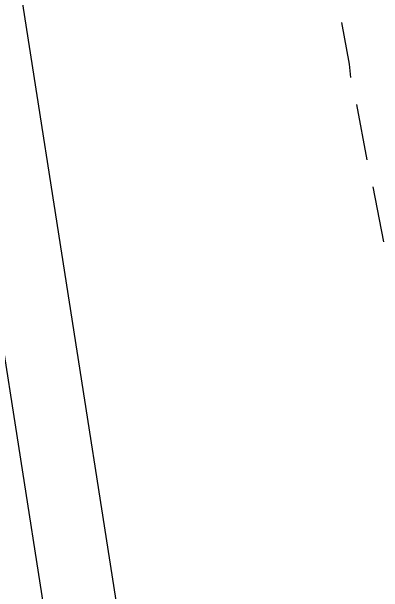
# Model space of a CAD drawing. Header units: feet. Extents: x -84 to 198, y -22 to 181.
# Drawn here: x 11.71 to 15.03, y 37.05 to 42.23 of the extents above; entities that cross this region are included whole.
import ezdxf

# ---------------------------------------------------------------- set-up
doc = ezdxf.new("R2010")
doc.units = ezdxf.units.FT
doc.layers.add('A-LINEA', color=7, linetype='CONTINUOUS')

msp = doc.modelspace()

# ---------------------------------------------------------------- linework, layer by layer
at = {"layer": 'A-LINEA'}
for p, q in [((10.2646, 47.9422), (13.4397, 27.6827)), ((10.9288, 47.8851), (14.0546, 27.9403)), ((14.7867, 41.4044), (14.88, 40.9111)), ((14.9333, 40.6711), (15.0267, 40.1778))]:
    msp.add_line(p, q, dxfattribs=at)
msp.add_lwpolyline([(14.6533, 42.1378), (14.72, 41.7644), (14.7333, 41.6444)], dxfattribs=at)

doc.saveas('drawing.dxf')
